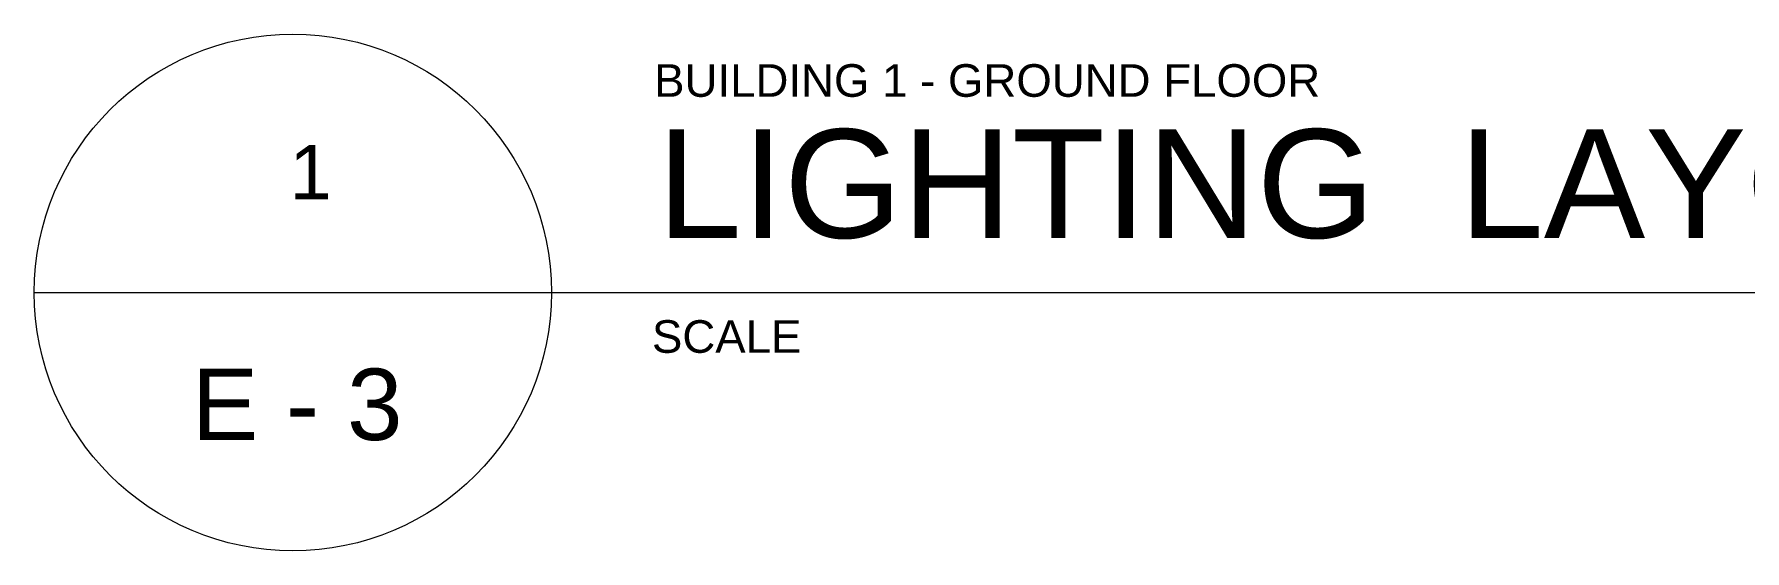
# Model space of a CAD drawing. Header units: millimetres. Extents: x 3339 to 2017737, y 4955 to 2748989.
# Drawn here: x 1449612 to 1481971, y 1216097 to 1225880 of the extents above; entities that cross this region are included whole.
import ezdxf

# ---------------------------------------------------------------- set-up
doc = ezdxf.new("R2010")
doc.units = ezdxf.units.MM
doc.header["$LTSCALE"] = 30
doc.layers.add('MACH BLOCK', color=41, linetype='Continuous', lineweight=5)
doc.layers.add('TEXT MACHLAYOUT', color=255, linetype='Continuous', lineweight=5)
doc.styles.get("Standard").update_dxf_attribs({"font": 'arial.ttf'})

msp = doc.modelspace()

# ---------------------------------------------------------------- linework, layer by layer
at = {"layer": 'MACH BLOCK', "color": 85, "true_color": 0x58ba48}
msp.add_line((1449612.333, 1220988.441), (1498998.696, 1220988.441), dxfattribs=at)
at = {"layer": 'MACH BLOCK'}
msp.add_line((1449615.59, 1220988.441), (1449612.333, 1220988.441), dxfattribs=at)
at = {"layer": 'MACH BLOCK', "color": 85, "true_color": 0x58ba48}
msp.add_circle((1454503.879, 1220988.441), 4891.546, dxfattribs=at)

# ---------------------------------------------------------------- texts
at = {"layer": 'TEXT MACHLAYOUT', "attachment_point": 1}
for s, width, gutter_width, heights, insert, char_height in [('BUILDING 1 - GROUND FLOOR', 13243.68174, 3086.648, [0], (1461339.434, 1225311.551), 617.32954), ('LIGHTING  LAYOUT', 34622.34682, 10288.826, [9272.543], (1461399.946, 1224079.131), 2057.76512), ('1', 2882.53405, 3086.648, [0], (1454440.523, 1223781.566), 1028.883), ('SCALE', 2737.46449, 3086.648, [0], (1461298.078, 1220463.649), 617.3295), ('E - 3', 5338.44849, 3086.648, [735.418], (1452590.87, 1219546.969), 1352.3058)]:
    msp.add_mtext_dynamic_manual_height_columns(s, width=width, gutter_width=gutter_width, heights=heights, dxfattribs=dict(at, insert=insert, char_height=char_height))

doc.saveas('drawing.dxf')
